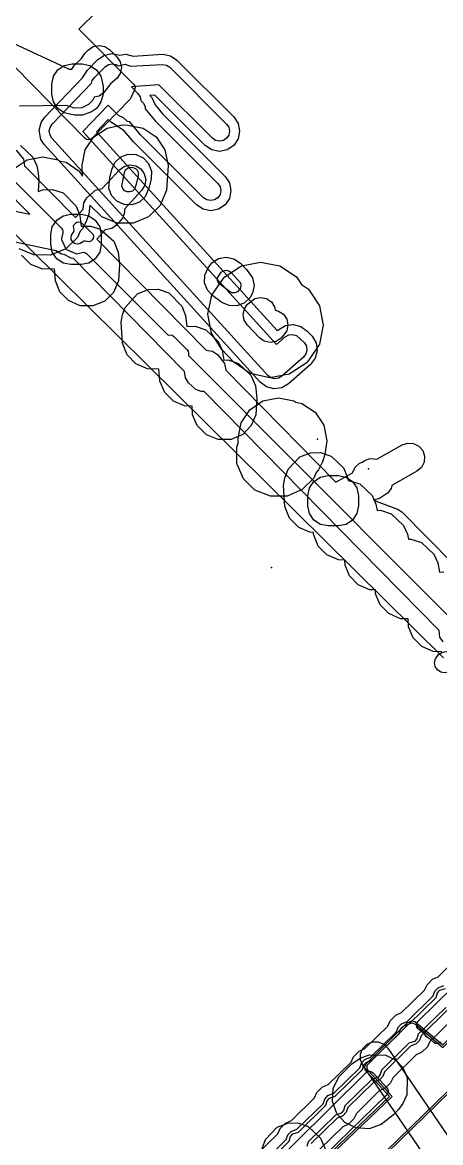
# Model space of a CAD drawing. Header units: metres. Extents: x -2677 to -840, y 169 to 1487.
# Drawn here: x -2198.2 to -2156.7, y 380 to 491.1 of the extents above; entities that cross this region are included whole.
import ezdxf

# ---------------------------------------------------------------- set-up
doc = ezdxf.new("R2010")
doc.units = ezdxf.units.M
for name, color, linetype in [('AI_GREENING_EXCLUSIONS', 1, 'Continuous'), ('AI_GREENING_LAWN', 82, 'Continuous'), ('AI_GREENING_REJECTED', 6, 'Continuous')]:
    doc.layers.add(name, color=color, linetype=linetype)

msp = doc.modelspace()

# ---------------------------------------------------------------- linework, layer by layer
at = {"layer": 'AI_GREENING_EXCLUSIONS'}
for points in [[(-2199.44, 489.16), (-2193.53, 486.4), (-2193.27, 486.41), (-2193.02, 486.81), (-2192.31, 487.47), (-2191.98, 487.97), (-2191.63, 488.33), (-2191.14, 488.65), (-2190.57, 488.77), (-2190, 488.66), (-2189.51, 488.33), (-2188.8, 487.63), (-2188.47, 487.14), (-2188.36, 486.57), (-2188.47, 485.99), (-2188.79, 485.51), (-2189.43, 484.96), (-2190.1, 484.09), (-2190.57, 483.75), (-2191.04, 483.64), (-2191.21, 483.3), (-2191.62, 482.9), (-2192.29, 482.58), (-2193.05, 482.55), (-2193.75, 482.81), (-2198.44, 482.74)], [(-2199, 476.57), (-2197.7, 477.44), (-2196.17, 477.74), (-2194.64, 477.44), (-2194.64, 477.44), (-2194.44, 477.31), (-2193.83, 477.19), (-2192.54, 476.32), (-2192.2, 475.81), (-2192.25, 476.89), (-2191.95, 478.42), (-2191.08, 479.71), (-2189.78, 480.58), (-2188.25, 480.89), (-2187.73, 480.88), (-2186.2, 480.58), (-2184.9, 479.71), (-2184.04, 478.41), (-2183.73, 476.88), (-2183.88, 474.41), (-2184.52, 472.91), (-2185.67, 471.78), (-2187.19, 471.16), (-2188.77, 471.16), (-2190.3, 471.78), (-2191.47, 472.95), (-2191.59, 472.05), (-2191.8, 471.4), (-2192.19, 470.61), (-2192.44, 470.34), (-2192.71, 469.73), (-2193.86, 468.6), (-2195.38, 467.98), (-2197.04, 468), (-2198.48, 468.6)], [(-2198.35, 478.84), (-2197.13, 477.69), (-2196.74, 476.83), (-2196.59, 476.11), (-2196.55, 475.39), (-2196.62, 474.3), (-2196.18, 474.47), (-2195.19, 474.5), (-2194.14, 474.14), (-2192.83, 472.84), (-2192.47, 471.91), (-2192.34, 470.84), (-2191.4, 470.86), (-2190.45, 470.56), (-2189.12, 469.35), (-2188.68, 468.28), (-2188.54, 467.06), (-2188.64, 465.43), (-2189.13, 464.28), (-2190.01, 463.43), (-2191.18, 462.96), (-2192.45, 462.97), (-2193.6, 463.47), (-2194.45, 464.35), (-2194.9, 465.43), (-2195, 466.59), (-2196.24, 466.61), (-2197.32, 467.06), (-2198.25, 467.98)], [(-2198.78, 478.38), (-2198.06, 477.5), (-2197.95, 476.84), (-2192.9, 471.71), (-2192.15, 472.53), (-2192.07, 473.16), (-2191.77, 473.66), (-2190.93, 474.43), (-2190.27, 474.57), (-2188.56, 476.43), (-2188.08, 476.78), (-2187.51, 476.92), (-2186.94, 476.83), (-2186.44, 476.52), (-2186.09, 476.05), (-2185.95, 475.48), (-2186.04, 474.9), (-2186.35, 474.4), (-2188.06, 472.54), (-2188.04, 472.25), (-2188.21, 471.69), (-2188.83, 470.96), (-2189.3, 470.61), (-2189.95, 470.49), (-2190.79, 469.57), (-2179.96, 458.56), (-2179.33, 458.45), (-2178.85, 458.12), (-2178.13, 457.24), (-2178.02, 456.58), (-2167.1, 445.47), (-2165.47, 446.39), (-2165.2, 446.97), (-2164.75, 447.35), (-2164.46, 447.45), (-2164.27, 447.62), (-2163.72, 447.82), (-2163.05, 447.76), (-2160.55, 449.17), (-2159.99, 449.35), (-2159.41, 449.31), (-2158.89, 449.04), (-2158.5, 448.6), (-2158.32, 448.04), (-2158.37, 447.46), (-2158.63, 446.94), (-2159.07, 446.56), (-2161.57, 445.14), (-2161.64, 444.86), (-2161.98, 444.39), (-2162.79, 443.87), (-2163.36, 443.69), (-2161.01, 442.81), (-2160.57, 442.52), (-2155.52, 437.41)], [(-2198.89, 472.35), (-2197.43, 472.04), (-2200.08, 474.73)], [(-2156.47, 429.63), (-2156.79, 430.12), (-2156.88, 430.77), (-2180.15, 454.47), (-2180.44, 454.46), (-2180.99, 454.67), (-2181.7, 455.32), (-2182.02, 455.81), (-2182.11, 456.46), (-2193.11, 467.65), (-2193.32, 467.68), (-2194.03, 468.03), (-2194.28, 468.06), (-2194.84, 468.42), (-2199.97, 469.51)], [(-2156.59, 428.66), (-2157.45, 428.68), (-2158.6, 429.18), (-2159.45, 430.05), (-2159.91, 431.14), (-2159.94, 431.93), (-2160.71, 431.94), (-2161.87, 432.44), (-2162.72, 433.32), (-2163.17, 434.4), (-2163.19, 434.79), (-2163.73, 434.81), (-2164.88, 435.3), (-2165.74, 436.18), (-2166.19, 437.26), (-2166.21, 437.75), (-2166.84, 437.77), (-2167.99, 438.27), (-2168.85, 439.14), (-2169.32, 440.31), (-2169.32, 440.5), (-2169.68, 440.52), (-2170.77, 440.97), (-2171.69, 441.89), (-2172.16, 443.06), (-2172.28, 445.15), (-2172.16, 445.88), (-2171.82, 446.75), (-2170.66, 447.97), (-2170.66, 447.97), (-2169.63, 448.38), (-2168.63, 448.41), (-2167.58, 448.05), (-2166.36, 446.9), (-2165.98, 446.04), (-2165.88, 445.65), (-2164.74, 445.3), (-2163.52, 444.15), (-2163.13, 443.29), (-2163, 442.68), (-2162.68, 442.69), (-2161.63, 442.34), (-2160.41, 441.18), (-2160.02, 440.33), (-2159.91, 439.82), (-2159.67, 439.83), (-2158.62, 439.48), (-2157.39, 438.32), (-2157.01, 437.46), (-2156.83, 436.55), (-2156.4, 436.57)], [(-2190.71, 356.93), (-2161.79, 384.58), (-2164.04, 387.01), (-2164.19, 387.24), (-2164.23, 387.5), (-2164.17, 387.76), (-2160.04, 391.87), (-2159.59, 392.07), (-2159.27, 392.01), (-2159.27, 392.01), (-2156.52, 389.7), (-2134.15, 412.08), (-2133.68, 412.28), (-2133.2, 412.1), (-2132.97, 411.65), (-2132.82, 410.11), (-2133.07, 408.44), (-2133.73, 406.88), (-2134.84, 405.46), (-2184.21, 357.37)], [(-2190.53, 356.84), (-2161.51, 384.57), (-2163.9, 387.14), (-2164, 387.31), (-2163.99, 387.68), (-2159.9, 391.73), (-2159.58, 391.87), (-2159.22, 391.75), (-2156.51, 389.43), (-2156.51, 389.43), (-2134.01, 411.94), (-2133.67, 412.08), (-2133.33, 411.96), (-2133.16, 411.63), (-2133.02, 410.1), (-2133.27, 408.47), (-2133.91, 406.96), (-2134.98, 405.6), (-2184.39, 357.48)], [(-2175.14, 378.64), (-2172.86, 380.87), (-2172.62, 381.4), (-2172.08, 381.94), (-2171.5, 382.2), (-2169.23, 384.43), (-2168.99, 384.96), (-2168.45, 385.5), (-2167.87, 385.76), (-2165.59, 387.99), (-2165.35, 388.52), (-2164.81, 389.06), (-2164.23, 389.32), (-2161.95, 391.55), (-2161.71, 392.08), (-2161.17, 392.62), (-2160.59, 392.89), (-2158.32, 395.12), (-2158.07, 395.65), (-2157.53, 396.19), (-2156.96, 396.45), (-2154.68, 398.68)], [(-2174.6, 377.77), (-2172.02, 380.3), (-2171.85, 380.76), (-2171.52, 381.11), (-2170.96, 381.33), (-2168.38, 383.86), (-2168.21, 384.32), (-2167.89, 384.67), (-2167.32, 384.9), (-2164.74, 387.42), (-2164.57, 387.88), (-2164.25, 388.23), (-2163.68, 388.46), (-2161.11, 390.98), (-2160.94, 391.45), (-2160.61, 391.79), (-2160.05, 392.02), (-2157.47, 394.54), (-2157.3, 395.01), (-2156.97, 395.36), (-2156.41, 395.58)], [(-2174.44, 377.48), (-2171.72, 380.14), (-2171.6, 380.59), (-2171.36, 380.86), (-2170.8, 381.04), (-2168.09, 383.7), (-2167.96, 384.15), (-2167.72, 384.42), (-2167.17, 384.6), (-2164.45, 387.26), (-2164.32, 387.72), (-2164.08, 387.98), (-2163.53, 388.16), (-2160.81, 390.82), (-2160.69, 391.28), (-2160.44, 391.55), (-2159.89, 391.73), (-2157.17, 394.38), (-2157.05, 394.84), (-2156.81, 395.11), (-2156.25, 395.29)], [(-2156.22, 393.41), (-2158.94, 390.76), (-2159.07, 390.3), (-2159.31, 390.03), (-2159.86, 389.85), (-2162.58, 387.19), (-2162.7, 386.74), (-2162.95, 386.47), (-2163.5, 386.29), (-2166.21, 383.63), (-2166.34, 383.18), (-2166.58, 382.91), (-2167.14, 382.73), (-2169.85, 380.07), (-2169.98, 379.61)], [(-2156.07, 393.12), (-2158.65, 390.6), (-2158.82, 390.13), (-2159.14, 389.78), (-2159.71, 389.56), (-2162.28, 387.03), (-2162.45, 386.57), (-2162.78, 386.22), (-2163.34, 386), (-2165.92, 383.47), (-2166.09, 383.01), (-2166.41, 382.66), (-2166.98, 382.43), (-2169.56, 379.91)], [(-2155.52, 392.25), (-2157.8, 390.02), (-2158.04, 389.49), (-2158.58, 388.95), (-2159.16, 388.69), (-2161.44, 386.46), (-2161.68, 385.93), (-2162.22, 385.39), (-2162.8, 385.13), (-2165.07, 382.9), (-2165.32, 382.37), (-2165.86, 381.83), (-2166.43, 381.57), (-2168.71, 379.34)], [(-2155.82, 375.06), (-2164.42, 387.67), (-2164.65, 388.21), (-2164.65, 388.79), (-2164.43, 389.34), (-2164.02, 389.75), (-2163.49, 389.98), (-2162.9, 389.99), (-2162.36, 389.77), (-2161.94, 389.36), (-2153.33, 376.74)], [(-2174.41, 379.43), (-2174.07, 380.31), (-2172.91, 381.53), (-2171.88, 381.93), (-2170.89, 381.96), (-2169.84, 381.61), (-2168.62, 380.45), (-2168.17, 379.37)]]:
    msp.add_lwpolyline(points, dxfattribs=at)
for points in [[(-2195.98, 478.92), (-2196.33, 479.46), (-2196.5, 480.36), (-2196.31, 481.12), (-2195.94, 481.65), (-2192.2, 485.56), (-2191.71, 486.33), (-2190.68, 487.37), (-2190.03, 487.8), (-2189.27, 487.96), (-2188.55, 487.82), (-2187.91, 487.91), (-2187.18, 487.72), (-2184.26, 487.89), (-2183.5, 487.74), (-2182.85, 487.31), (-2177.22, 481.68), (-2176.79, 481.03), (-2176.64, 480.27), (-2176.79, 479.5), (-2177.22, 478.85), (-2177.87, 478.42), (-2178.64, 478.27), (-2179.4, 478.42), (-2180.05, 478.85), (-2185.04, 483.84), (-2185.53, 483.81), (-2185.34, 483.61), (-2185.02, 482.87), (-2184.28, 481.99), (-2178.08, 475.79), (-2177.65, 475.15), (-2177.5, 474.38), (-2177.65, 473.61), (-2178.08, 472.97), (-2178.73, 472.53), (-2179.5, 472.38), (-2180.26, 472.53), (-2180.91, 472.96), (-2187.17, 479.22), (-2188.08, 480.29), (-2189.35, 481.12), (-2189.66, 481.42), (-2190.81, 480.22), (-2172.91, 460.51), (-2172.1, 461.02), (-2171.33, 461.12), (-2170.58, 460.92), (-2169.96, 460.45), (-2169.46, 459.95), (-2169.07, 459.27), (-2168.97, 458.5), (-2169.17, 457.75), (-2169.64, 457.12), (-2171.8, 455.22), (-2172.47, 454.83), (-2173.25, 454.73), (-2173.97, 454.91), (-2174.6, 455.38), (-2195.98, 478.92)], [(-2195.24, 479.59), (-2195.41, 479.86), (-2195.5, 480.31), (-2195.43, 480.62), (-2195.22, 480.95), (-2191.32, 485.04), (-2191.26, 485.28), (-2191.03, 485.59), (-2189.97, 486.66), (-2189.65, 486.88), (-2189.27, 486.96), (-2188.88, 486.88), (-2188.67, 486.74), (-2187.97, 486.91), (-2187.44, 486.7), (-2184.33, 486.89), (-2183.88, 486.82), (-2183.56, 486.6), (-2177.93, 480.97), (-2177.71, 480.65), (-2177.64, 480.27), (-2177.71, 479.88), (-2177.93, 479.56), (-2178.25, 479.34), (-2178.64, 479.27), (-2179.02, 479.34), (-2179.34, 479.56), (-2184.65, 484.87), (-2187.37, 484.65), (-2186.73, 484.01), (-2186.51, 483.68), (-2186.43, 483.3), (-2186.16, 483.04), (-2186, 482.68), (-2186, 482.47), (-2185.02, 481.31), (-2178.79, 475.09), (-2178.57, 474.76), (-2178.5, 474.38), (-2178.57, 474), (-2178.79, 473.67), (-2179.12, 473.46), (-2179.5, 473.38), (-2179.88, 473.46), (-2180.21, 473.67), (-2186.46, 479.92), (-2187.52, 481.18), (-2187.74, 481.22), (-2188.16, 481.58), (-2188.64, 481.83), (-2189.67, 482.85), (-2192.17, 480.23), (-2172.99, 459.11), (-2172.12, 459.88), (-2171.78, 460.07), (-2171.39, 460.12), (-2171.02, 460.02), (-2170.21, 459.29), (-2170.02, 458.95), (-2169.97, 458.56), (-2170.07, 458.18), (-2170.3, 457.87), (-2172.46, 455.97), (-2172.8, 455.78), (-2173.18, 455.73), (-2173.56, 455.83), (-2173.86, 456.05), (-2195.24, 479.59)], [(-2194.02, 486.79), (-2193.25, 486.94), (-2192.25, 486.94), (-2191.49, 486.79), (-2190.84, 486.35), (-2190.4, 485.71), (-2190.16, 484.72), (-2190.16, 483.93), (-2190.4, 483.17), (-2190.61, 482.85), (-2190.84, 482.53), (-2191.33, 482.2), (-2192.22, 481.86), (-2193.02, 481.86), (-2194.02, 482.09), (-2194.67, 482.53), (-2195.1, 483.17), (-2195.25, 483.94), (-2195.25, 484.94), (-2195.1, 485.71), (-2194.67, 486.35), (-2194.02, 486.79)], [(-2186.91, 477.95), (-2186.19, 477.62), (-2185.66, 477.05), (-2185.39, 476.31), (-2185.42, 475.53), (-2185.62, 474.71), (-2186.01, 473.76), (-2186.58, 473.23), (-2187.31, 472.96), (-2188.1, 472.99), (-2188.81, 473.32), (-2189.34, 473.89), (-2189.61, 474.62), (-2189.52, 475.64), (-2189.32, 476.47), (-2189, 477.18), (-2188.42, 477.71), (-2187.69, 477.98), (-2186.91, 477.95)], [(-2186.96, 476.57), (-2186.77, 476.37), (-2186.68, 476.11), (-2186.69, 475.84), (-2186.89, 475.01), (-2187.06, 474.52), (-2187.26, 474.33), (-2187.52, 474.24), (-2187.79, 474.25), (-2188.05, 474.37), (-2188.23, 474.57), (-2188.33, 474.82), (-2188.06, 476.17), (-2187.95, 476.42), (-2187.74, 476.6), (-2187.49, 476.7), (-2187.22, 476.68), (-2186.96, 476.57)], [(-2191.59, 467.19), (-2192.36, 467.04), (-2193.36, 467.04), (-2194.13, 467.19), (-2194.77, 467.62), (-2195.21, 468.27), (-2195.36, 469.04), (-2195.36, 470.04), (-2195.21, 470.8), (-2194.77, 471.45), (-2194.13, 471.89), (-2193.36, 472.04), (-2192.36, 472.04), (-2191.59, 471.89), (-2190.95, 471.45), (-2190.51, 470.8), (-2190.36, 470.04), (-2190.36, 469.04), (-2190.51, 468.27), (-2190.95, 467.62), (-2191.59, 467.19)], [(-2178.39, 463.3), (-2179.29, 463.94), (-2179.83, 464.5), (-2180.11, 465.23), (-2180.09, 466.01), (-2179.77, 466.73), (-2179.39, 467.21), (-2178.73, 467.63), (-2177.97, 467.78), (-2177.2, 467.62), (-2176.56, 467.18), (-2175.95, 466.57), (-2175.35, 465.73), (-2175.21, 464.97), (-2175.37, 464.2), (-2175.6, 463.78), (-2176.17, 463.25), (-2176.9, 462.97), (-2177.68, 462.99), (-2178.39, 463.3)], [(-2170.51, 465.06), (-2169.81, 464.59), (-2168.73, 462.97), (-2168.35, 461.05), (-2168.74, 459.14), (-2169.82, 457.52), (-2170.06, 457.28), (-2171.72, 456.18), (-2173.66, 455.82), (-2175.6, 456.23), (-2177.22, 457.37), (-2178.41, 458.63), (-2179.44, 460.25), (-2179.79, 462.14), (-2179.39, 464.02), (-2178.32, 465.61), (-2178.1, 465.83), (-2176.47, 466.91), (-2174.56, 467.29), (-2172.65, 466.91), (-2171.02, 465.82), (-2170.51, 465.06)], [(-2178.47, 466.28), (-2178.25, 466.43), (-2177.98, 466.48), (-2177.71, 466.42), (-2177.48, 466.27), (-2176.56, 465.25), (-2176.51, 464.98), (-2176.56, 464.71), (-2176.86, 464.34), (-2177.12, 464.25), (-2177.39, 464.25), (-2177.64, 464.37), (-2178.73, 465.2), (-2178.83, 465.45), (-2178.82, 465.73), (-2178.47, 466.28)], [(-2186.75, 464.16), (-2185.72, 464.56), (-2184.72, 464.59), (-2183.67, 464.24), (-2182.37, 462.93), (-2182, 462), (-2181.87, 460.91), (-2181.04, 460.93), (-2179.99, 460.58), (-2178.77, 459.42), (-2178.38, 458.56), (-2178.2, 457.58), (-2177.8, 457.59), (-2176.75, 457.24), (-2175.52, 456.08), (-2175.08, 455.01), (-2174.94, 453.79), (-2175.04, 452.16), (-2175.49, 451.08), (-2176.34, 450.2), (-2177.49, 449.7), (-2178.76, 449.69), (-2179.93, 450.16), (-2180.85, 451.08), (-2181.3, 452.16), (-2181.35, 453.02), (-2182.09, 453.04), (-2183.18, 453.49), (-2184.05, 454.35), (-2184.55, 455.5), (-2184.66, 456.69), (-2185.77, 456.7), (-2186.92, 457.2), (-2187.78, 458.08), (-2188.25, 459.24), (-2188.37, 461.33), (-2188.25, 462.06), (-2187.99, 462.78), (-2186.75, 464.16)], [(-2173.11, 462.51), (-2172.78, 462.44), (-2172.29, 462.12), (-2171.97, 461.63), (-2171.85, 461.06), (-2171.97, 460.48), (-2172.54, 459.75), (-2173.03, 459.43), (-2173.62, 459.32), (-2174.2, 459.44), (-2174.68, 459.78), (-2175.87, 461.04), (-2176.18, 461.52), (-2176.29, 462.09), (-2176.17, 462.65), (-2175.85, 463.13), (-2175.14, 463.68), (-2174.56, 463.79), (-2173.99, 463.68), (-2173.5, 463.35), (-2173.18, 462.86), (-2173.11, 462.51)], [(-2171.07, 453.4), (-2170.47, 453.28), (-2169.17, 452.41), (-2168.3, 451.11), (-2168, 449.58), (-2168.2, 448.21), (-2168.43, 447.49), (-2168.82, 446.7), (-2169.07, 446.43), (-2169.3, 445.88), (-2170.43, 444.74), (-2171.93, 444.09), (-2173.59, 444.07), (-2175.12, 444.69), (-2176.26, 445.82), (-2176.91, 447.32), (-2176.92, 448.98), (-2176.8, 449.32), (-2176.8, 449.83), (-2176.5, 451.36), (-2175.63, 452.66), (-2174.33, 453.53), (-2172.8, 453.83), (-2171.27, 453.53), (-2171.07, 453.4)], [(-2165.45, 441.72), (-2166.1, 441.29), (-2166.87, 441.13), (-2167.87, 441.13), (-2168.63, 441.29), (-2169.28, 441.72), (-2169.71, 442.37), (-2169.87, 443.13), (-2169.87, 444.13), (-2169.71, 444.9), (-2169.28, 445.55), (-2168.63, 445.98), (-2167.87, 446.13), (-2166.87, 446.13), (-2166.1, 445.98), (-2165.45, 445.55), (-2165.02, 444.9), (-2164.87, 444.13), (-2164.87, 443.13), (-2165.02, 442.37), (-2165.45, 441.72)], [(-2155.3, 427.28), (-2155.62, 426.86), (-2155.95, 426.65), (-2156.33, 426.57), (-2156.71, 426.65), (-2157.03, 426.87), (-2157.25, 427.2), (-2157.32, 427.58), (-2157.24, 427.97), (-2156.92, 428.38), (-2156.59, 428.6), (-2156.21, 428.67), (-2155.83, 428.59), (-2155.51, 428.37), (-2155.29, 428.04), (-2155.22, 427.66), (-2155.3, 427.28)], [(-2160.47, 383.87), (-2160.9, 383.28), (-2161.41, 382.77), (-2162.61, 381.8), (-2163.8, 381.38), (-2165.1, 381.45), (-2166.22, 382.01), (-2167.01, 382.9), (-2167.44, 384.08), (-2167.36, 385.38), (-2166.81, 386.51), (-2165.53, 387.81), (-2164.7, 388.38), (-2163.82, 388.71), (-2162.14, 388.66), (-2161.15, 388.16), (-2160.47, 387.43), (-2160.03, 386.42), (-2160.08, 384.73), (-2160.47, 383.87)]]:
    msp.add_lwpolyline(points, close=True, dxfattribs=at)
at = {"layer": 'AI_GREENING_LAWN'}
for points in [[(-2187.36, 495.54), (-2192.54, 490.42), (-2192.57, 490.39), (-2192.54, 490.35), (-2187.15, 484.92), (-2187.04, 484.75), (-2187.01, 484.55), (-2187.05, 484.36), (-2187.41, 483.58), (-2187.5, 483.44), (-2191.26, 479.56), (-2191.43, 479.45), (-2191.62, 479.41), (-2191.81, 479.45), (-2191.98, 479.56), (-2212.82, 500.84)], [(-2156.45, 428.05), (-2221.02, 491.91)], [(-2206.28, 482.64), (-2194.3, 470.64), (-2194.2, 470.5), (-2194.15, 470.34), (-2194.16, 470.18), (-2194.29, 469.62), (-2194.3, 469.58), (-2194.29, 469.54), (-2193.86, 468.61), (-2193.84, 468.58), (-2193.8, 468.55), (-2192.87, 468.13), (-2192.84, 468.12), (-2192.8, 468.12), (-2192.24, 468.25), (-2192.07, 468.26), (-2191.91, 468.21), (-2191.77, 468.11), (-2183.79, 460.1), (-2183.75, 460.07), (-2183.71, 460.06), (-2183.54, 460.07), (-2183.34, 460.03), (-2183.17, 459.92), (-2181.86, 458.61), (-2181.75, 458.45), (-2181.71, 458.25), (-2181.71, 458.09), (-2181.7, 458.04), (-2181.68, 458), (-2136.41, 412.59)], [(-2156.72, 389.95), (-2156.87, 389.85), (-2157.05, 389.81), (-2157.23, 389.84), (-2157.39, 389.93), (-2157.81, 390.29), (-2157.96, 390.36), (-2158.16, 390.53), (-2158.25, 390.67), (-2158.95, 391.27), (-2159.07, 391.44), (-2159.12, 391.63), (-2159.09, 391.84), (-2158.97, 392.01), (-2139.45, 411.17)], [(-2192.28, 359.04), (-2164.13, 386.93), (-2163.96, 387.04), (-2163.77, 387.08), (-2163.57, 387.03), (-2163.41, 386.92), (-2163.41, 386.92), (-2162.05, 385.44), (-2161.94, 385.28), (-2161.91, 385.09), (-2161.95, 384.9), (-2162.06, 384.74), (-2190.18, 357.37)]]:
    msp.add_lwpolyline(points, dxfattribs=at)
msp.add_lwpolyline([(-2191.13, 469.83), (-2191.16, 469.65), (-2191.25, 469.49), (-2191.39, 469.37), (-2191.57, 469.31), (-2191.75, 469.33), (-2191.95, 469.38), (-2191.99, 469.38), (-2192.04, 469.36), (-2192.45, 469.12), (-2192.66, 469.06), (-2192.88, 469.09), (-2192.99, 469.13), (-2193.17, 469.25), (-2193.28, 469.43), (-2193.32, 469.53), (-2193.35, 469.75), (-2193.29, 469.96), (-2193.05, 470.37), (-2193.03, 470.42), (-2193.03, 470.46), (-2193.08, 470.66), (-2193.09, 470.84), (-2193.04, 471.02), (-2192.92, 471.16), (-2192.76, 471.25), (-2192.58, 471.28), (-2192.4, 471.24), (-2192.24, 471.13), (-2191.28, 470.17), (-2191.17, 470.01), (-2191.13, 469.83)], close=True, dxfattribs=at)
at = {"layer": 'AI_GREENING_REJECTED'}
for p in [(-2168.93, 449.74), (-2163.87, 446.8), (-2173.48, 437.03)]:
    msp.add_point(p, dxfattribs=at)

doc.saveas('drawing.dxf')
